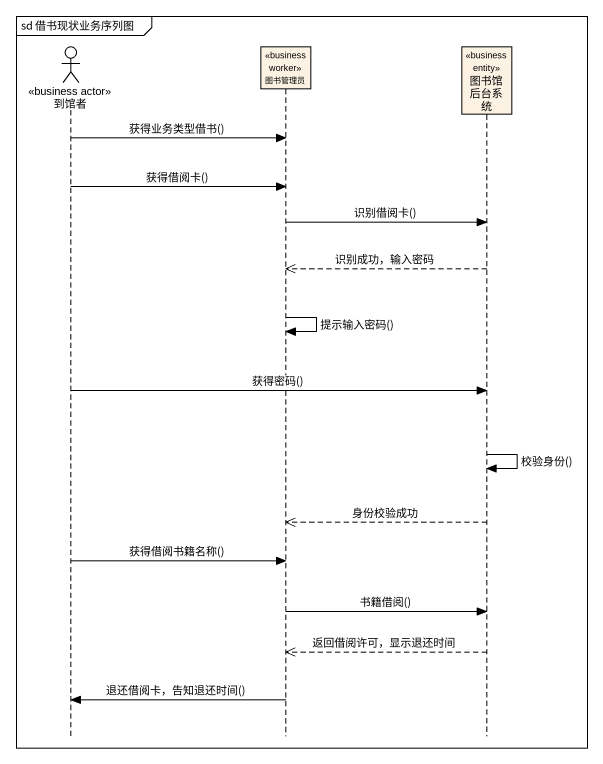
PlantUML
@startuml
mainframe sd 借书现状业务序列图
hide footbox
actor 到馆者 <<business actor>>
participant 图书管理员 <<business worker>>
participant 图书馆后台系统 <<business entity>>

到馆者 -> 图书管理员 : 获得业务类型借书()
到馆者 -> 图书管理员 : 获得借阅卡()
图书管理员 -> 图书馆后台系统 : 识别借阅卡()
图书馆后台系统 -->> 图书管理员 : 识别成功，输入密码
图书管理员 -> 图书管理员 : 提示输入密码()
到馆者 -> 图书馆后台系统 : 获得密码()
图书馆后台系统 -> 图书馆后台系统 : 校验身份()
图书馆后台系统 -->> 图书管理员 : 身份校验成功
到馆者 -> 图书管理员 : 获得借阅书籍名称()
图书管理员 -> 图书馆后台系统 : 书籍借阅()
图书馆后台系统 -->> 图书管理员 : 返回借阅许可，显示退还时间
图书管理员 -> 到馆者 : 退还借阅卡，告知退还时间()
@enduml
